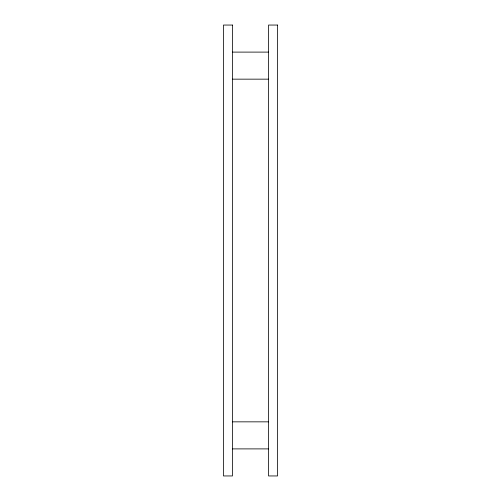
<?xml version="1.0" encoding="UTF-8"?>
<svg xmlns="http://www.w3.org/2000/svg" width="501" height="501" viewBox="0 0 501 501"><rect width="100%" height="100%" fill="white"/><g stroke="black" fill="none" stroke-linecap="round" stroke-linejoin="round"><path stroke-width="0.75" d="M232.464 52.104L268.536 52.104M232.464 79.158L268.536 79.158M232.464 421.842L268.536 421.842M232.464 448.896L268.536 448.896M232.464 25.05L223.446 25.05L223.446 475.95L232.464 475.95L232.464 25.05M277.554 25.05L268.536 25.05L268.536 475.95L277.554 475.95L277.554 25.05"/></g></svg>
